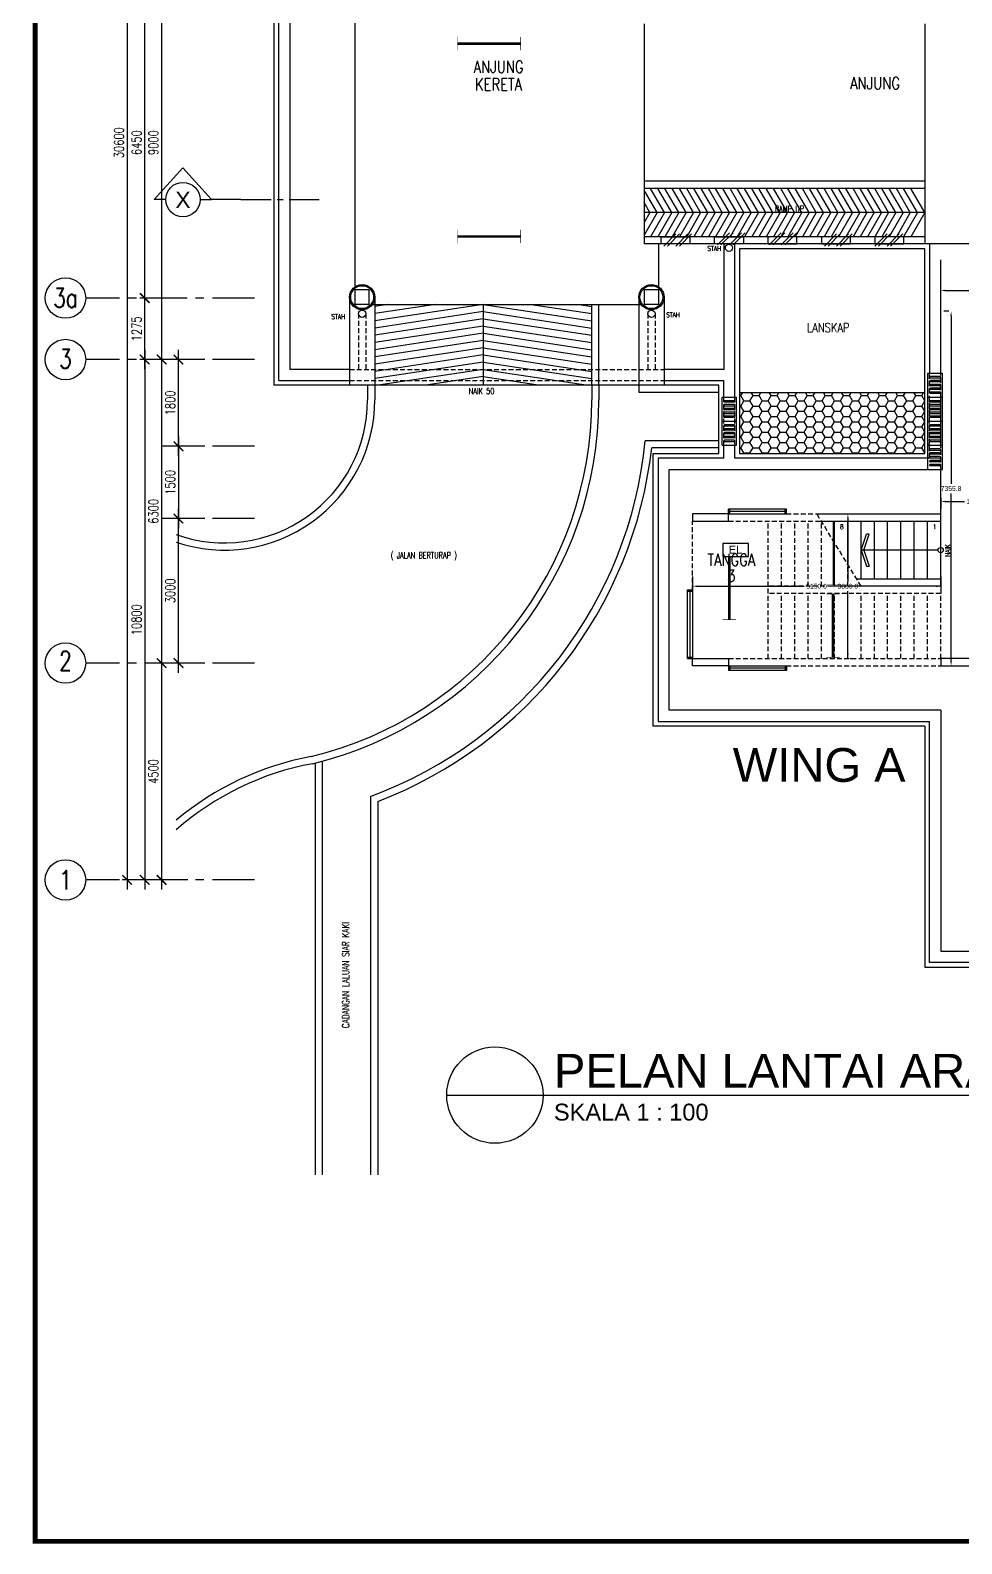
# Model space of a CAD drawing. Header units: inches. Extents: x -46 to 79554, y -41 to 101629.
# Drawn here: x -46 to 19275, y -41 to 31368 of the extents above; entities that cross this region are included whole.
import ezdxf
from ezdxf.enums import TextEntityAlignment as Align

# ---------------------------------------------------------------- set-up
doc = ezdxf.new("R2010")
doc.units = ezdxf.units.IN
doc.header["$MEASUREMENT"] = 0
for name, pattern in [('CENTER', [2, 1.25, -0.25, 0.25, -0.25]), ('DASHED2', [0.375, 0.25, -0.125]), ('HIDDEN', [0.375, 0.25, -0.125])]:
    doc.linetypes.add(name, pattern=pattern)
for name, color, linetype in [('A-BUBLE', 8, 'Continuous'), ('A-BUBLETEXT', 7, 'Continuous'), ('A-COLUMN', 3, 'Continuous'), ('A-DIM100', 4, 'Continuous'), ('A-DRAIN', 9, 'Continuous'), ('A-DROP', 8, 'Continuous'), ('A-FLR SYM', 13, 'Continuous'), ('A-HATCH', 8, 'Continuous'), ('A-HIDDEN', 8, 'HIDDEN'), ('A-JALAN', 11, 'Continuous'), ('A-LINE', 3, 'Continuous'), ('A-NOTE', 2, 'Continuous'), ('A-PARTITION', 4, 'Continuous'), ('A-PTILE', 8, 'Continuous'), ('A-ROOMSYM', 3, 'Continuous'), ('A-RWDP', 4, 'Continuous'), ('A-SCALE', 2, 'Continuous'), ('A-SECLINE', 3, 'CENTER'), ('A-STAIR', 2, 'Continuous'), ('A-STAIRH', 8, 'HIDDEN'), ('A-SUBTITLE', 2, 'Continuous'), ('A-SYM', 8, 'Continuous'), ('A-WALL', 1, 'Continuous'), ('A-WLH', 7, 'Continuous'), ('EL LIGHT', 6, 'Continuous'), ('Grid', 8, 'CENTER'), ('LAMP', 5, 'Continuous'), ('MEAS', 7, 'Continuous')]:
    doc.layers.add(name, color=color, linetype=linetype)
doc.styles.add('arial', font='arial.ttf')
doc.styles.add('ARIAL-DIM', font='arial.ttf', dxfattribs={"height": 700})
doc.styles.add('ARIAL-SPEC', font='arial.ttf', dxfattribs={"height": 200})
doc.styles.add('ARIAL-TAJUK1', font='arial.ttf', dxfattribs={"width": 0.75, "height": 150})
doc.styles.add('ROMANS', font='romans.shx', dxfattribs={"width": 0.75, "height": 200})
doc.styles.get("Standard").update_dxf_attribs({"font": 'arial.ttf'})
doc.styles.add('style1', font='romans.shx', dxfattribs={"height": 750})
doc.styles.add('STYLE2', font='romans.shx', dxfattribs={"width": 0.75, "height": 1000})
doc.dimstyles.new('DIM 100', dxfattribs={"dimtxt": 200, "dimasz": 200, "dimexe": 100, "dimexo": 70, "dimgap": 70, "dimtad": 1, "dimtoh": 1, "dimdec": 0, "dimzin": 0, "dimdsep": 46, "dimtxsty": 'ROMANS', "dimblk": 'ARCHTICK', "dimcen": 0.09, "dimdle": 200, "dimclrd": 4, "dimclre": 4, "dimclrt": 2, "dimadec": 0, "dimazin": 0, "dimtfac": 1, "dimtdec": 0, "dimtmove": 1, "dimatfit": 3, "dimfxl": 1, "dimtzin": 0, "dimarcsym": 0})
doc.dimstyles.get("Standard").update_dxf_attribs({"dimtxt": 100, "dimasz": 100, "dimexe": 150, "dimexo": 50, "dimgap": 50, "dimtad": 0, "dimtih": 1, "dimtoh": 1, "dimdec": 1, "dimzin": 0, "dimdsep": 46, "dimtxsty": 'Standard', "dimcen": 0.09, "dimadec": 0, "dimazin": 0, "dimtfac": 1, "dimtdec": 1, "dimtofl": 0, "dimtmove": 0, "dimatfit": 3, "dimfxl": 1, "dimtolj": 1, "dimtzin": 0, "dimarcsym": 0})

# ---------------------------------------------------------------- blocks, each defined once
blk = doc.blocks.new('_ArchTick')
at = {"color": 0, "linetype": 'ByBlock', "const_width": 0.15}
blk.add_lwpolyline([(-0.5, -0.5), (0.5, 0.5)], dxfattribs=at)
blk = doc.blocks.new('*D45')
at = {"layer": 'A-DIM100', "color": 4, "lineweight": -2, "transparency": 16777216}
for p, q in [((2678, 33735), (2678, 24335)), ((3224, 33535), (2578, 33535)), ((3224, 24535), (2578, 24535))]:
    blk.add_line(p, q, dxfattribs=at)
at = {"layer": 'DEFPOINTS', "color": 0, "transparency": 16777216}
for p in [(3294, 33535), (2678, 24535), (3294, 24535)]:
    blk.add_point(p, dxfattribs=at)
at = {"layer": 'A-DIM100', "color": 4, "lineweight": -2, "transparency": 16777216, "xscale": 200, "yscale": 200, "zscale": 200}
for p, rotation in [((2678, 33535), 90), ((2678, 24535), 270)]:
    blk.add_blockref('_ArchTick', p, dxfattribs=dict(at, rotation=rotation))
at = {"layer": 'A-DIM100', "color": 2, "transparency": 16777216, "insert": (2508, 29035), "char_height": 200, "attachment_point": 5, "rotation": 90, "style": 'ROMANS'}
blk.add_mtext('9000', dxfattribs=at)
blk = doc.blocks.new('*D46')
at = {"layer": 'A-DIM100', "color": 4, "lineweight": -2, "transparency": 16777216}
for p, q in [((3224, 24535), (2578, 24535)), ((2678, 24735), (2678, 18035)), ((3224, 18235), (2578, 18235))]:
    blk.add_line(p, q, dxfattribs=at)
at = {"layer": 'DEFPOINTS', "color": 0, "transparency": 16777216}
for p in [(3294, 24535), (2678, 18235), (3294, 18235)]:
    blk.add_point(p, dxfattribs=at)
at = {"layer": 'A-DIM100', "color": 4, "lineweight": -2, "transparency": 16777216, "xscale": 200, "yscale": 200, "zscale": 200}
for p, rotation in [((2678, 24535), 90), ((2678, 18235), 270)]:
    blk.add_blockref('_ArchTick', p, dxfattribs=dict(at, rotation=rotation))
at = {"layer": 'A-DIM100', "color": 2, "transparency": 16777216, "insert": (2508, 21385), "char_height": 200, "attachment_point": 5, "rotation": 90, "style": 'ROMANS'}
blk.add_mtext('6300', dxfattribs=at)
blk = doc.blocks.new('*D47')
at = {"layer": 'A-DIM100', "color": 4, "lineweight": -2, "transparency": 16777216}
for p, q in [((3224, 18235), (2578, 18235)), ((2678, 18435), (2678, 13535)), ((3224, 13735), (2578, 13735))]:
    blk.add_line(p, q, dxfattribs=at)
at = {"layer": 'DEFPOINTS', "color": 0, "transparency": 16777216}
for p in [(3294, 18235), (2678, 13735), (3294, 13735)]:
    blk.add_point(p, dxfattribs=at)
at = {"layer": 'A-DIM100', "color": 4, "lineweight": -2, "transparency": 16777216, "xscale": 200, "yscale": 200, "zscale": 200}
for p, rotation in [((2678, 18235), 90), ((2678, 13735), 270)]:
    blk.add_blockref('_ArchTick', p, dxfattribs=dict(at, rotation=rotation))
at = {"layer": 'A-DIM100', "color": 2, "transparency": 16777216, "insert": (2508, 15985), "char_height": 200, "attachment_point": 5, "rotation": 90, "style": 'ROMANS'}
blk.add_mtext('4500', dxfattribs=at)
blk = doc.blocks.new('*D85')
at = {"layer": 'A-DIM100', "color": 4, "lineweight": -2, "transparency": 16777216}
for p, q in [((2328, 25610), (2328, 32460)), ((2874, 32260), (2228, 32260)), ((2874, 25810), (2228, 25810))]:
    blk.add_line(p, q, dxfattribs=at)
at = {"layer": 'DEFPOINTS', "color": 0, "transparency": 16777216}
for p in [(2328, 32260), (2944, 32260), (2944, 25810)]:
    blk.add_point(p, dxfattribs=at)
at = {"layer": 'A-DIM100', "color": 4, "lineweight": -2, "transparency": 16777216, "xscale": 200, "yscale": 200, "zscale": 200}
for p, rotation in [((2328, 32260), 90), ((2328, 25810), 270)]:
    blk.add_blockref('_ArchTick', p, dxfattribs=dict(at, rotation=rotation))
at = {"layer": 'A-DIM100', "color": 2, "transparency": 16777216, "insert": (2158, 29035), "char_height": 200, "attachment_point": 5, "rotation": 90, "style": 'ROMANS'}
blk.add_mtext('6450', dxfattribs=at)
blk = doc.blocks.new('*D86')
at = {"layer": 'A-DIM100', "color": 4, "lineweight": -2, "transparency": 16777216}
for p, q in [((2874, 24535), (2228, 24535)), ((2328, 24735), (2328, 13535)), ((2874, 13735), (2228, 13735))]:
    blk.add_line(p, q, dxfattribs=at)
at = {"layer": 'DEFPOINTS', "color": 0, "transparency": 16777216}
for p in [(2944, 24535), (2328, 13735), (2944, 13735)]:
    blk.add_point(p, dxfattribs=at)
at = {"layer": 'A-DIM100', "color": 4, "lineweight": -2, "transparency": 16777216, "xscale": 200, "yscale": 200, "zscale": 200}
for p, rotation in [((2328, 24535), 90), ((2328, 13735), 270)]:
    blk.add_blockref('_ArchTick', p, dxfattribs=dict(at, rotation=rotation))
at = {"layer": 'A-DIM100', "color": 2, "transparency": 16777216, "insert": (2158, 19135), "char_height": 200, "attachment_point": 5, "rotation": 90, "style": 'ROMANS'}
blk.add_mtext('10800', dxfattribs=at)
blk = doc.blocks.new('*D87')
at = {"layer": 'A-DIM100', "color": 4, "lineweight": -2, "transparency": 16777216}
for p, q in [((2874, 25810), (2228, 25810)), ((2328, 24335), (2328, 26010)), ((2874, 24535), (2228, 24535))]:
    blk.add_line(p, q, dxfattribs=at)
at = {"layer": 'DEFPOINTS', "color": 0, "transparency": 16777216}
for p in [(2328, 25810), (2944, 25810), (2944, 24535)]:
    blk.add_point(p, dxfattribs=at)
at = {"layer": 'A-DIM100', "color": 4, "lineweight": -2, "transparency": 16777216, "xscale": 200, "yscale": 200, "zscale": 200}
for p, rotation in [((2328, 25810), 90), ((2328, 24535), 270)]:
    blk.add_blockref('_ArchTick', p, dxfattribs=dict(at, rotation=rotation))
at = {"layer": 'A-DIM100', "color": 2, "transparency": 16777216, "insert": (2158, 25172), "char_height": 200, "attachment_point": 5, "rotation": 90, "style": 'ROMANS'}
blk.add_mtext('1275', dxfattribs=at)
blk = doc.blocks.new('*D88')
at = {"layer": 'A-DIM100', "color": 4, "lineweight": -2, "transparency": 16777216}
for p, q in [((2508, 44335), (1862, 44335)), ((1962, 44535), (1962, 13535)), ((2508, 13735), (1862, 13735))]:
    blk.add_line(p, q, dxfattribs=at)
at = {"layer": 'DEFPOINTS', "color": 0, "transparency": 16777216}
for p in [(2578, 44335), (1962, 13735), (2578, 13735)]:
    blk.add_point(p, dxfattribs=at)
at = {"layer": 'A-DIM100', "color": 4, "lineweight": -2, "transparency": 16777216, "xscale": 200, "yscale": 200, "zscale": 200}
for p, rotation in [((1962, 44335), 90), ((1962, 13735), 270)]:
    blk.add_blockref('_ArchTick', p, dxfattribs=dict(at, rotation=rotation))
at = {"layer": 'A-DIM100', "color": 2, "transparency": 16777216, "insert": (1792, 29035), "char_height": 200, "attachment_point": 5, "rotation": 90, "style": 'ROMANS'}
blk.add_mtext('30600', dxfattribs=at)
blk = doc.blocks.new('*D74')
at = {"layer": 'A-DIM100', "color": 4, "lineweight": -2, "transparency": 16777216}
for p, q in [((3028, 18035), (3028, 21435)), ((3574, 21235), (2928, 21235)), ((3574, 18235), (2928, 18235))]:
    blk.add_line(p, q, dxfattribs=at)
at = {"layer": 'DEFPOINTS', "color": 0, "transparency": 16777216}
for p in [(3028, 21235), (3644, 21235), (3644, 18235)]:
    blk.add_point(p, dxfattribs=at)
at = {"layer": 'A-DIM100', "color": 4, "lineweight": -2, "transparency": 16777216, "xscale": 200, "yscale": 200, "zscale": 200}
for p, rotation in [((3028, 21235), 90), ((3028, 18235), 270)]:
    blk.add_blockref('_ArchTick', p, dxfattribs=dict(at, rotation=rotation))
at = {"layer": 'A-DIM100', "color": 2, "transparency": 16777216, "insert": (2858, 19735), "char_height": 200, "attachment_point": 5, "rotation": 90, "style": 'ROMANS'}
blk.add_mtext('3000', dxfattribs=at)
blk = doc.blocks.new('*D75')
at = {"layer": 'A-DIM100', "color": 4, "lineweight": -2, "transparency": 16777216}
for p, q in [((3028, 22935), (3028, 21035)), ((3574, 22735), (2928, 22735)), ((3574, 21235), (2928, 21235))]:
    blk.add_line(p, q, dxfattribs=at)
at = {"layer": 'DEFPOINTS', "color": 0, "transparency": 16777216}
for p in [(3644, 22735), (3028, 21235), (3644, 21235)]:
    blk.add_point(p, dxfattribs=at)
at = {"layer": 'A-DIM100', "color": 4, "lineweight": -2, "transparency": 16777216, "xscale": 200, "yscale": 200, "zscale": 200}
for p, rotation in [((3028, 22735), 90), ((3028, 21235), 270)]:
    blk.add_blockref('_ArchTick', p, dxfattribs=dict(at, rotation=rotation))
at = {"layer": 'A-DIM100', "color": 2, "transparency": 16777216, "insert": (2858, 21985), "char_height": 200, "attachment_point": 5, "rotation": 90, "style": 'ROMANS'}
blk.add_mtext('1500', dxfattribs=at)
blk = doc.blocks.new('*D76')
at = {"layer": 'A-DIM100', "color": 4, "lineweight": -2, "transparency": 16777216}
for p, q in [((3574, 24535), (2928, 24535)), ((3028, 22535), (3028, 24735)), ((3574, 22735), (2928, 22735))]:
    blk.add_line(p, q, dxfattribs=at)
at = {"layer": 'DEFPOINTS', "color": 0, "transparency": 16777216}
for p in [(3028, 24535), (3644, 24535), (3644, 22735)]:
    blk.add_point(p, dxfattribs=at)
at = {"layer": 'A-DIM100', "color": 4, "lineweight": -2, "transparency": 16777216, "xscale": 200, "yscale": 200, "zscale": 200}
for p, rotation in [((3028, 24535), 90), ((3028, 22735), 270)]:
    blk.add_blockref('_ArchTick', p, dxfattribs=dict(at, rotation=rotation))
at = {"layer": 'A-DIM100', "color": 2, "transparency": 16777216, "insert": (2858, 23635), "char_height": 200, "attachment_point": 5, "rotation": 90, "style": 'ROMANS'}
blk.add_mtext('1800', dxfattribs=at)
blk = doc.blocks.new('A$C52B244CD')
at = {"layer": 'A-WLH', "color": 8}
for p, q in [((0, 0), (250, 250)), ((75, 0), (325, 250)), ((250, 0), (500, 250)), ((325, 0), (575, 250))]:
    blk.add_line(p, q, dxfattribs=at)
blk = doc.blocks.new('*D116')
at = {"layer": 'DEFPOINTS', "color": 0, "transparency": 16777216}
for p in [(13689, 20084), (18839, 20084), (18839, 19829)]:
    blk.add_point(p, dxfattribs=at)
at = {"layer": 'MEAS', "color": 0, "lineweight": -2, "transparency": 16777216}
for p, q in [((13689, 20034), (13689, 19679)), ((13789, 19829), (16006, 19829)), ((18739, 19829), (16521, 19829)), ((18839, 20034), (18839, 19679))]:
    blk.add_line(p, q, dxfattribs=at)
at = {"layer": 'MEAS', "color": 0, "transparency": 16777216}
for points in [[(13789, 19846), (13789, 19813), (13689, 19829)], [(18739, 19846), (18739, 19813), (18839, 19829)]]:
    blk.add_solid(points, dxfattribs=at)
at = {"layer": 'MEAS', "color": 0, "transparency": 16777216, "insert": (16264, 19829), "char_height": 100, "attachment_point": 5}
blk.add_mtext('\\A1;5150.0', dxfattribs=at)
blk = doc.blocks.new('*D117')
at = {"layer": 'DEFPOINTS', "color": 0, "transparency": 16777216}
for p in [(16914, 21329), (16914, 18329), (16914, 18329)]:
    blk.add_point(p, dxfattribs=at)
at = {"layer": 'MEAS', "color": 0, "lineweight": -2, "transparency": 16777216}
for p, q in [((16914, 21229), (16914, 19931)), ((16964, 21329), (17064, 21329)), ((16914, 18429), (16914, 19728)), ((16964, 18329), (17064, 18329))]:
    blk.add_line(p, q, dxfattribs=at)
at = {"layer": 'MEAS', "color": 0, "transparency": 16777216}
for points in [[(16897, 21229), (16930, 21229), (16914, 21329)], [(16897, 18429), (16930, 18429), (16914, 18329)]]:
    blk.add_solid(points, dxfattribs=at)
at = {"layer": 'MEAS', "color": 0, "transparency": 16777216, "insert": (16914, 19829), "char_height": 100, "attachment_point": 5}
blk.add_mtext('\\A1;3000.0', dxfattribs=at)
blk = doc.blocks.new('*D166')
at = {"layer": 'DEFPOINTS', "color": 0, "transparency": 16777216}
for p in [(18839, 21717), (20337, 21717), (20337, 21588)]:
    blk.add_point(p, dxfattribs=at)
at = {"layer": 'MEAS', "color": 0, "lineweight": -2, "transparency": 16777216}
for p, q in [((18839, 21667), (18839, 21438)), ((18939, 21588), (19335, 21588)), ((20237, 21588), (19841, 21588)), ((20337, 21667), (20337, 21438))]:
    blk.add_line(p, q, dxfattribs=at)
at = {"layer": 'MEAS', "color": 0, "transparency": 16777216}
for points in [[(18939, 21604), (18939, 21571), (18839, 21588)], [(20237, 21604), (20237, 21571), (20337, 21588)]]:
    blk.add_solid(points, dxfattribs=at)
at = {"layer": 'MEAS', "color": 0, "transparency": 16777216, "insert": (19588, 21588), "char_height": 100, "attachment_point": 5}
blk.add_mtext('\\A1;1497.9', dxfattribs=at)
blk = doc.blocks.new('*D167')
at = {"layer": 'DEFPOINTS', "color": 0, "transparency": 16777216}
for p in [(19055, 25535), (19055, 18179), (19055, 18179)]:
    blk.add_point(p, dxfattribs=at)
at = {"layer": 'MEAS', "color": 0, "lineweight": -2, "transparency": 16777216}
for p, q in [((19005, 25535), (18905, 25535)), ((19055, 25435), (19055, 21958)), ((19055, 18279), (19055, 21756)), ((19105, 18179), (19205, 18179))]:
    blk.add_line(p, q, dxfattribs=at)
at = {"layer": 'MEAS', "color": 0, "transparency": 16777216}
for points in [[(19038, 25435), (19071, 25435), (19055, 25535)], [(19038, 18279), (19071, 18279), (19055, 18179)]]:
    blk.add_solid(points, dxfattribs=at)
at = {"layer": 'MEAS', "color": 0, "transparency": 16777216, "insert": (19055, 21857), "char_height": 100, "attachment_point": 5}
blk.add_mtext('\\A1;7355.8', dxfattribs=at)
blk = doc.blocks.new('*D168')
at = {"layer": 'DEFPOINTS', "color": 0, "transparency": 16777216}
for p in [(18839, 25967), (18839, 25823), (50114, 25823)]:
    blk.add_point(p, dxfattribs=at)
at = {"layer": 'MEAS', "color": 0, "lineweight": -2, "transparency": 16777216}
for p, q in [((18839, 25873), (18839, 26117)), ((50114, 25873), (50114, 26117)), ((18939, 25967), (34180, 25967)), ((50014, 25967), (34772, 25967))]:
    blk.add_line(p, q, dxfattribs=at)
at = {"layer": 'MEAS', "color": 0, "transparency": 16777216}
for points in [[(18939, 25984), (18939, 25950), (18839, 25967)], [(50014, 25984), (50014, 25950), (50114, 25967)]]:
    blk.add_solid(points, dxfattribs=at)
at = {"layer": 'MEAS', "color": 0, "transparency": 16777216, "insert": (34476, 25967), "char_height": 100, "attachment_point": 5}
blk.add_mtext('\\A1;31275.0', dxfattribs=at)
blk = doc.blocks.new('YBC136')
at = {"layer": 'LAMP'}
for points, const_width in [([(-135001, 195388), (-133690, 195388)], 54.6), ([(-135001, 195526), (-135001, 195250)], 10.9), ([(-133690, 195526), (-133690, 195250)], 10.9)]:
    blk.add_lwpolyline(points, dxfattribs=dict(at, const_width=const_width))
blk = doc.blocks.new('*U263')
at = {"layer": 'LAMP', "rotation": 180}
blk.add_blockref('YBC136', (-134346, 195388, -5), dxfattribs=at)
blk = doc.blocks.new('*U264')
at = {"layer": 'LAMP', "color": 0, "linetype": 'ByBlock', "lineweight": -2, "transparency": 16777216}
for p in [(0, 4000), (0, 0)]:
    blk.add_blockref('*U263', p, dxfattribs=at)
blk = doc.blocks.new('EMERGENCY LIGHT')
at = {"layer": 'EL LIGHT', "color": 6}
blk.add_lwpolyline([(49518, 4900), (48981, 4900), (48981, 4630), (49518, 4630)], close=True, dxfattribs=at)
at = {"layer": 'EL LIGHT', "color": 6, "style": 'arial'}
blk.add_text('EL', height=164.8, dxfattribs=at).set_placement((49105, 4690))

msp = doc.modelspace()

# ---------------------------------------------------------------- hatches: boundary and pattern name
at = {"layer": 'A-HATCH'}
h = msp.add_hatch(dxfattribs=at)
h.set_pattern_fill('HONEY', color=8, scale=1000)
h.set_pattern_definition([(0, (2570.67, -198349.36), (187.5, 108.253175), [125, -250]), (120, (2570.67, -198349.36), (-187.5, 108.253176), [125, -250]), (60, (2570.67, -198349.36), (4e-07, 216.50635), [-250, 125])])
h.paths.add_polyline_path([(18508.78, 22584.44), (14668.78, 22584.44), (14668.78, 22754.44), (18508.78, 22754.44)])
h.paths.add_polyline_path([(18508.78, 22754.44), (14668.78, 22754.44), (14668.78, 23849.44), (18508.78, 23849.44)])

# ---------------------------------------------------------------- linework, layer by layer
at = {"color": 8}
for p, q in [((18508.78, 31504.44), (18508.78, 26934.44)), ((6576.65, 25829.44), (6576.65, 23999.44)), ((7100.91, 25829.44), (7100.91, 23999.44)), ((12576.65, 25829.44), (12576.65, 23999.44)), ((13100.91, 25829.44), (13100.91, 23999.44)), ((11600.91, 23999.44), (11600.91, 25679.44)), ((11750.91, 23999.44), (11750.91, 25679.44)), ((18573.78, 24254.44), (18873.78, 24254.44)), ((14303.78, 23754.44), (14603.78, 23754.44)), ((18573.78, 23754.44), (18873.78, 23754.44)), ((14303.78, 23254.44), (14603.78, 23254.44)), ((18573.78, 23254.44), (18873.78, 23254.44)), ((14303.78, 22754.44), (14603.78, 22754.44)), ((18573.78, 22754.44), (18873.78, 22754.44)), ((18573.78, 22254.44), (18873.78, 22254.44)), ((15638.78, 21429.44), (14438.78, 21429.44)), ((14438.78, 21329.44), (14438.78, 21429.44)), ((14463.78, 21329.44), (14463.78, 21429.44)), ((15613.78, 21379.44), (14463.78, 21379.44)), ((15613.78, 21329.44), (15613.78, 21429.44)), ((15638.78, 21379.44), (15638.78, 21429.44)), ((15638.78, 21329.44), (15638.78, 21379.44)), ((14438.78, 21329.44), (15638.78, 21329.44)), ((13588.78, 18329.44), (13588.78, 19754.44)), ((13588.78, 19754.44), (13638.78, 19754.44)), ((13588.78, 19729.44), (13688.78, 19729.44)), ((13638.78, 19754.44), (13688.78, 19754.44)), ((13638.78, 19729.44), (13638.78, 18354.44)), ((13688.78, 19754.44), (13688.78, 18329.44)), ((13588.78, 18354.44), (13688.78, 18354.44)), ((13588.78, 18329.44), (13688.78, 18329.44)), ((14438.78, 18179.44), (15638.78, 18179.44)), ((14438.78, 18179.44), (14438.78, 18079.44)), ((15638.78, 18079.44), (14438.78, 18079.44)), ((14463.78, 18179.44), (14463.78, 18079.44)), ((15613.78, 18129.44), (14463.78, 18129.44)), ((15613.78, 18179.44), (15613.78, 18079.44)), ((15638.78, 18179.44), (15638.78, 18129.44)), ((15638.78, 18129.44), (15638.78, 18079.44))]:
    msp.add_line(p, q, dxfattribs=at)
at = {"color": 7}
msp.add_lwpolyline([(54.74, 56008.6, 100, 100, 0), (54.74, 8.6, 100, 100, 0)], format="xyseb", dxfattribs=at)
at = {"color": 7, "const_width": 100}
msp.add_lwpolyline([(4.09, 8.6), (79504.09, 8.6)], dxfattribs=at)
at = {"layer": 'A-BUBLE'}
for centre in [(684.1, 25809.73), (684.1, 24534.73), (684.1, 18234.73), (684.1, 13734.73)]:
    msp.add_circle(centre, 420.02, dxfattribs=at)
at = {"layer": 'A-COLUMN', "color": 8}
for points in [[(6685.94, 25680.63), (6985.94, 25680.63), (6985.94, 25980.63), (6685.94, 25980.63)], [(12689.52, 25682.8), (12989.52, 25682.8), (12989.52, 25982.8), (12689.52, 25982.8)], [(14438.78, 21329.44), (13688.78, 21329.44), (13688.78, 21179.44), (14438.78, 21179.44)], [(14438.78, 18179.44), (13688.78, 18179.44), (13688.78, 18329.44), (14438.78, 18329.44)]]:
    msp.add_lwpolyline(points, close=True, dxfattribs=at)
at = {"layer": 'A-DRAIN', "color": 8, "linetype": 'Continuous', "ltscale": 1000}
for p, q in [((5008.78, 34109.44), (5008.78, 23999.44)), ((5108.78, 24099.44), (5108.78, 34009.44)), ((5338.78, 33779.44), (5338.78, 24329.44)), ((18508.78, 28234.44), (12688.78, 28234.44)), ((18508.78, 28084.44), (12688.78, 28084.44)), ((18508.78, 27084.44), (12688.78, 27084.44)), ((18508.78, 26934.44), (12688.78, 26934.44)), ((14338.78, 26934.44), (14338.78, 24329.44)), ((14568.78, 23754.44), (14568.78, 26934.44)), ((14668.78, 26834.44), (14668.78, 22584.44)), ((18508.78, 26834.44), (14668.78, 26834.44)), ((42738.78, 26934.44), (18508.78, 26934.44)), ((18508.78, 22584.44), (18508.78, 26834.44)), ((18608.78, 26934.44), (18608.78, 24254.44)), ((18838.78, 24254.44), (18838.78, 26604.44)), ((6576.65, 24329.44), (5338.78, 24329.44)), ((14338.78, 24329.44), (13100.91, 24329.44)), ((18573.78, 22254.44), (18573.78, 24254.44)), ((18873.78, 22254.44), (18873.78, 24254.44)), ((14238.78, 23999.44), (5008.78, 23999.44)), ((5108.78, 24099.44), (6576.65, 24099.44)), ((13100.91, 24099.44), (14338.78, 24099.44)), ((14238.78, 22584.44), (14238.78, 23999.44)), ((14338.78, 23754.44), (14338.78, 24099.44)), ((14303.78, 22754.44), (14303.78, 23754.44)), ((14603.78, 22754.44), (14603.78, 23754.44)), ((14668.78, 23849.44), (18508.78, 23849.44)), ((14338.78, 22484.44), (14338.78, 22754.44)), ((14568.78, 22484.44), (14568.78, 22754.44)), ((12876.65, 16924.44), (12876.65, 22584.44)), ((12876.65, 22584.44), (14238.78, 22584.44)), ((14338.78, 22484.44), (12976.65, 22484.44)), ((12976.65, 22484.44), (12976.65, 17024.44)), ((18608.78, 22484.44), (14568.78, 22484.44)), ((14668.78, 22584.44), (18508.78, 22584.44)), ((13206.65, 17254.44), (13206.65, 22254.44)), ((13206.65, 22254.44), (18838.78, 22254.44)), ((12976.65, 17024.44), (18608.78, 17024.44)), ((18838.78, 17254.44), (13206.65, 17254.44)), ((18608.78, 12024.44), (18608.78, 17024.44)), ((18838.78, 17254.44), (18838.78, 12254.44)), ((18508.78, 16924.44), (12876.65, 16924.44)), ((18508.78, 16924.44), (18508.78, 11924.44)), ((18838.78, 12254.44), (44338.78, 12254.44)), ((44568.78, 12024.44), (18608.78, 12024.44)), ((18508.78, 11924.44), (44668.78, 11924.44))]:
    msp.add_line(p, q, dxfattribs=at)
at = {"layer": 'A-DROP', "color": 8}
for p, q in [((6688.78, 32064.46), (6688.78, 26044.41)), ((12688.78, 31504.44), (12688.78, 26934.44)), ((12988.78, 26934.44), (12988.78, 26044.41)), ((7053.75, 25679.44), (12623.81, 25679.44)), ((18838.78, 21179.44), (18838.78, 22254.44))]:
    msp.add_line(p, q, dxfattribs=at)
at = {"layer": 'A-HIDDEN', "color": 8, "linetype": 'HIDDEN', "ltscale": 1000}
msp.add_lwpolyline([(14438.78, 18179.44), (15263.78, 18179.44)], dxfattribs=at)
at = {"layer": 'A-JALAN', "color": 8}
for p, q in [((6950.91, 23999.44), (6950.91, 23699.44)), ((7100.91, 23999.44), (7100.91, 23699.44)), ((11600.91, 23999.44), (11600.91, 23699.44)), ((11750.91, 23999.44), (11750.91, 23699.44)), ((12576.65, 23999.44), (12576.65, 23849.44)), ((14238.78, 23849.44), (12576.65, 23849.44)), ((14238.78, 22849.44), (12709.62, 22849.44)), ((14238.78, 22699.44), (12844.68, 22699.44)), ((5860.92, 16160.31), (5860.92, 7613.69)), ((6010.92, 16199.3), (6010.92, 7613.69)), ((7010.92, 15469.49), (7010.92, 7613.69)), ((7160.92, 15365.53), (7160.92, 7613.69))]:
    msp.add_line(p, q, dxfattribs=at)
for centre, radius, start, end in [((3980.92, 23699.44), 3120, 251.357637, 0), ((3980.92, 23699.44), 2970, 250.378538, 0), ((3980.92, 23699.44), 7620, 283.635287, 0), ((3980.92, 23699.44), 7770, 283.603752, 0), ((3980.92, 23699.44), 8770, 290.212092, 354.438085), ((3980.92, 23699.44), 8920, 290.885557, 353.563174), ((6860.92, 10392.87), 6000, 100.405274, 130.257461), ((6860.92, 10392.87), 5850, 100.364316, 131.513247)]:
    msp.add_arc(centre, radius, start, end, dxfattribs=at)
at = {"layer": 'A-LINE'}
msp.add_line((8592.03, 9269.17), (23495.61, 9269.17), dxfattribs=at)
msp.add_circle((9592.03, 9269.17), 1000, dxfattribs=at)
at = {"layer": 'A-NOTE', "color": 8, "linetype": 'Continuous', "ltscale": 500}
for p, q in [((18508.78, 27584.44), (12688.78, 27584.44)), ((17187.45, 20579.44), (17300.21, 20910.41)), ((17245.1, 20579.44), (17357.86, 20910.41)), ((17357.86, 20910.41), (17300.21, 20910.41)), ((17187.45, 20579.44), (17300.21, 20248.47)), ((18783.78, 20579.44), (17187.45, 20579.44)), ((17245.1, 20579.44), (17357.86, 20248.47)), ((17300.21, 20248.47), (17357.86, 20248.47))]:
    msp.add_line(p, q, dxfattribs=at)
msp.add_circle((18838.78, 20579.44), 55, dxfattribs=at)
at = {"layer": 'A-PARTITION', "color": 8}
for centre, radius in [((6838.78, 25829.44), 262.13), ((12838.78, 25829.44), 262.13), ((6838.78, 25829.44), 237.13), ((12838.78, 25829.44), 237.13)]:
    msp.add_circle(centre, radius, dxfattribs=at)
at = {"layer": 'A-PTILE', "color": 8}
for p, q in [((12958.78, 27584.44), (12688.78, 28052.09)), ((13108.78, 27584.44), (12820.11, 28084.44)), ((13258.78, 27584.44), (12970.11, 28084.44)), ((13408.78, 27584.44), (13120.11, 28084.44)), ((13558.78, 27584.44), (13270.11, 28084.44)), ((13708.78, 27584.44), (13420.11, 28084.44)), ((13858.78, 27584.44), (13570.11, 28084.44)), ((14008.78, 27584.44), (13720.11, 28084.44)), ((14158.78, 27584.44), (13870.11, 28084.44)), ((14308.78, 27584.44), (14020.11, 28084.44)), ((14458.78, 27584.44), (14170.11, 28084.44)), ((14608.78, 27584.44), (14320.11, 28084.44)), ((14758.78, 27584.44), (14470.11, 28084.44)), ((14908.78, 27584.44), (14620.11, 28084.44)), ((15058.78, 27584.44), (14770.11, 28084.44)), ((15208.78, 27584.44), (14920.11, 28084.44)), ((15358.78, 27584.44), (15070.11, 28084.44)), ((15508.78, 27584.44), (15220.11, 28084.44)), ((15658.78, 27584.44), (15370.11, 28084.44)), ((15808.78, 27584.44), (15520.11, 28084.44)), ((15958.78, 27584.44), (15670.11, 28084.44)), ((16108.78, 27584.44), (15820.11, 28084.44)), ((16258.78, 27584.44), (15970.11, 28084.44)), ((16408.78, 27584.44), (16120.11, 28084.44)), ((16558.78, 27584.44), (16270.11, 28084.44)), ((16708.78, 27584.44), (16420.11, 28084.44)), ((16858.78, 27584.44), (16570.11, 28084.44)), ((17008.78, 27584.44), (16720.11, 28084.44)), ((17158.78, 27584.44), (16870.11, 28084.44)), ((17308.78, 27584.44), (17020.11, 28084.44)), ((17458.78, 27584.44), (17170.11, 28084.44)), ((17608.78, 27584.44), (17320.11, 28084.44)), ((17758.78, 27584.44), (17470.11, 28084.44)), ((17908.78, 27584.44), (17620.11, 28084.44)), ((18058.78, 27584.44), (17770.11, 28084.44)), ((18208.78, 27584.44), (17920.11, 28084.44)), ((18358.78, 27584.44), (18070.11, 28084.44)), ((18508.78, 27584.44), (18220.11, 28084.44)), ((12808.78, 27584.44), (12688.78, 27792.28)), ((12958.78, 27584.44), (12688.78, 27116.78)), ((12808.78, 27584.44), (12688.78, 27376.59)), ((13108.78, 27584.44), (12820.11, 27084.44)), ((13258.78, 27584.44), (12970.11, 27084.44)), ((13408.78, 27584.44), (13120.11, 27084.44)), ((13558.78, 27584.44), (13270.11, 27084.44)), ((13708.78, 27584.44), (13420.11, 27084.44)), ((13858.78, 27584.44), (13570.11, 27084.44)), ((14008.78, 27584.44), (13720.11, 27084.44)), ((14158.78, 27584.44), (13870.11, 27084.44)), ((14308.78, 27584.44), (14020.11, 27084.44)), ((14458.78, 27584.44), (14170.11, 27084.44)), ((14608.78, 27584.44), (14320.11, 27084.44)), ((14758.78, 27584.44), (14470.11, 27084.44)), ((14908.78, 27584.44), (14620.11, 27084.44)), ((15058.78, 27584.44), (14770.11, 27084.44)), ((15208.78, 27584.44), (14920.11, 27084.44)), ((15358.78, 27584.44), (15070.11, 27084.44)), ((15508.78, 27584.44), (15220.11, 27084.44)), ((15658.78, 27584.44), (15370.11, 27084.44)), ((15808.78, 27584.44), (15520.11, 27084.44)), ((15958.78, 27584.44), (15670.11, 27084.44)), ((16108.78, 27584.44), (15820.11, 27084.44)), ((16258.78, 27584.44), (15970.11, 27084.44)), ((16408.78, 27584.44), (16120.11, 27084.44)), ((16558.78, 27584.44), (16270.11, 27084.44)), ((16708.78, 27584.44), (16420.11, 27084.44)), ((16858.78, 27584.44), (16570.11, 27084.44)), ((17008.78, 27584.44), (16720.11, 27084.44)), ((17158.78, 27584.44), (16870.11, 27084.44)), ((17308.78, 27584.44), (17020.11, 27084.44)), ((17458.78, 27584.44), (17170.11, 27084.44)), ((17608.78, 27584.44), (17320.11, 27084.44)), ((17758.78, 27584.44), (17470.11, 27084.44)), ((17908.78, 27584.44), (17620.11, 27084.44)), ((18058.78, 27584.44), (17770.11, 27084.44)), ((18208.78, 27584.44), (17920.11, 27084.44)), ((18358.78, 27584.44), (18070.11, 27084.44)), ((18508.78, 27584.44), (18220.11, 27084.44)), ((9350.91, 25679.44), (7100.91, 25338.64)), ((8360.59, 25679.44), (7100.91, 25488.64)), ((7370.26, 25679.44), (7100.91, 25638.64)), ((9350.91, 25529.44), (7100.91, 25188.64)), ((9350.91, 25679.44), (9350.91, 23999.44)), ((9350.91, 25679.44), (11600.91, 25338.64)), ((9350.91, 25529.44), (11600.91, 25188.64)), ((10341.24, 25679.44), (11600.91, 25488.64)), ((11331.56, 25679.44), (11600.91, 25638.64)), ((9350.91, 25379.44), (7100.91, 25038.64)), ((9350.91, 25229.44), (7100.91, 24888.64)), ((9350.91, 25379.44), (11600.91, 25038.64)), ((9350.91, 25229.44), (11600.91, 24888.64)), ((9350.91, 25079.44), (7100.91, 24738.64)), ((9350.91, 24929.44), (7100.91, 24588.64)), ((9350.91, 25079.44), (11600.91, 24738.64)), ((9350.91, 24929.44), (11600.91, 24588.64)), ((9350.91, 24779.44), (7100.91, 24438.64)), ((9350.91, 24629.44), (7100.91, 24288.64)), ((9350.91, 24779.44), (11600.91, 24438.64)), ((9350.91, 24629.44), (11600.91, 24288.64)), ((9350.91, 24479.44), (7100.91, 24138.64)), ((9350.91, 24329.44), (7172.2, 23999.44)), ((9350.91, 24479.44), (11600.91, 24138.64)), ((9350.91, 24329.44), (11529.63, 23999.44)), ((9350.91, 24179.44), (8162.52, 23999.44)), ((9350.91, 24179.44), (10539.3, 23999.44)), ((18823.78, 24179.44), (18623.78, 24179.44)), ((18823.78, 24149.44), (18623.78, 24149.44)), ((18823.78, 24099.44), (18623.78, 24099.44)), ((18823.78, 24069.44), (18623.78, 24069.44)), ((18823.78, 24019.44), (18623.78, 24019.44)), ((18823.78, 23989.44), (18623.78, 23989.44)), ((18823.78, 23939.44), (18623.78, 23939.44)), ((18823.78, 23909.44), (18623.78, 23909.44)), ((14553.78, 23679.44), (14353.78, 23679.44)), ((14553.78, 23649.44), (14353.78, 23649.44)), ((14553.78, 23599.44), (14353.78, 23599.44)), ((14553.78, 23569.44), (14353.78, 23569.44)), ((18823.78, 23859.44), (18623.78, 23859.44)), ((18823.78, 23829.44), (18623.78, 23829.44)), ((18823.78, 23679.44), (18623.78, 23679.44)), ((18823.78, 23649.44), (18623.78, 23649.44)), ((18823.78, 23599.44), (18623.78, 23599.44)), ((18823.78, 23569.44), (18623.78, 23569.44)), ((14553.78, 23519.44), (14353.78, 23519.44)), ((14553.78, 23489.44), (14353.78, 23489.44)), ((14553.78, 23439.44), (14353.78, 23439.44)), ((14553.78, 23409.44), (14353.78, 23409.44)), ((14553.78, 23359.44), (14353.78, 23359.44)), ((14553.78, 23329.44), (14353.78, 23329.44)), ((18823.78, 23519.44), (18623.78, 23519.44)), ((18823.78, 23489.44), (18623.78, 23489.44)), ((18823.78, 23439.44), (18623.78, 23439.44)), ((18823.78, 23409.44), (18623.78, 23409.44)), ((18823.78, 23359.44), (18623.78, 23359.44)), ((18823.78, 23329.44), (18623.78, 23329.44)), ((14553.78, 23179.44), (14353.78, 23179.44)), ((14553.78, 23149.44), (14353.78, 23149.44)), ((14553.78, 23099.44), (14353.78, 23099.44)), ((14553.78, 23069.44), (14353.78, 23069.44)), ((14553.78, 23019.44), (14353.78, 23019.44)), ((14553.78, 22989.44), (14353.78, 22989.44)), ((14553.78, 22939.44), (14353.78, 22939.44)), ((18823.78, 23179.44), (18623.78, 23179.44)), ((18823.78, 23149.44), (18623.78, 23149.44)), ((18823.78, 23099.44), (18623.78, 23099.44)), ((18823.78, 23069.44), (18623.78, 23069.44)), ((18823.78, 23019.44), (18623.78, 23019.44)), ((18823.78, 22989.44), (18623.78, 22989.44)), ((18823.78, 22939.44), (18623.78, 22939.44)), ((14553.78, 22909.44), (14353.78, 22909.44)), ((14553.78, 22859.44), (14353.78, 22859.44)), ((14553.78, 22829.44), (14353.78, 22829.44)), ((18823.78, 22909.44), (18623.78, 22909.44)), ((18823.78, 22859.44), (18623.78, 22859.44)), ((18823.78, 22829.44), (18623.78, 22829.44)), ((18823.78, 22679.44), (18623.78, 22679.44)), ((18823.78, 22649.44), (18623.78, 22649.44)), ((18823.78, 22599.44), (18623.78, 22599.44)), ((18823.78, 22569.44), (18623.78, 22569.44)), ((18823.78, 22519.44), (18623.78, 22519.44)), ((18823.78, 22489.44), (18623.78, 22489.44)), ((18823.78, 22439.44), (18623.78, 22439.44)), ((18823.78, 22409.44), (18623.78, 22409.44)), ((18823.78, 22359.44), (18623.78, 22359.44)), ((18823.78, 22329.44), (18623.78, 22329.44))]:
    msp.add_line(p, q, dxfattribs=at)
for centre, start, end in [((18623.78, 24164.44), 90, 270), ((18623.78, 24084.44), 90, 270), ((18623.78, 24004.44), 90, 270), ((18623.78, 23924.44), 90, 270), ((18823.78, 24164.44), 270, 90), ((18823.78, 24084.44), 270, 90), ((18823.78, 24004.44), 270, 90), ((18823.78, 23924.44), 270, 90), ((14353.78, 23664.44), 90, 270), ((14353.78, 23584.44), 90, 270), ((14553.78, 23664.44), 270, 90), ((14553.78, 23584.44), 270, 90), ((18623.78, 23844.44), 90, 270), ((18623.78, 23664.44), 90, 270), ((18623.78, 23584.44), 90, 270), ((18823.78, 23844.44), 270, 90), ((18823.78, 23664.44), 270, 90), ((18823.78, 23584.44), 270, 90), ((14353.78, 23504.44), 90, 270), ((14353.78, 23424.44), 90, 270), ((14353.78, 23344.44), 90, 270), ((14553.78, 23504.44), 270, 90), ((14553.78, 23424.44), 270, 90), ((14553.78, 23344.44), 270, 90), ((18623.78, 23504.44), 90, 270), ((18623.78, 23424.44), 90, 270), ((18623.78, 23344.44), 90, 270), ((18823.78, 23504.44), 270, 90), ((18823.78, 23424.44), 270, 90), ((18823.78, 23344.44), 270, 90), ((14353.78, 23164.44), 90, 270), ((14353.78, 23084.44), 90, 270), ((14353.78, 23004.44), 90, 270), ((14353.78, 22924.44), 90, 270), ((14553.78, 23164.44), 270, 90), ((14553.78, 23084.44), 270, 90), ((14553.78, 23004.44), 270, 90), ((14553.78, 22924.44), 270, 90), ((18623.78, 23164.44), 90, 270), ((18623.78, 23084.44), 90, 270), ((18623.78, 23004.44), 90, 270), ((18623.78, 22924.44), 90, 270), ((18823.78, 23164.44), 270, 90), ((18823.78, 23084.44), 270, 90), ((18823.78, 23004.44), 270, 90), ((18823.78, 22924.44), 270, 90), ((14353.78, 22844.44), 90, 270), ((14553.78, 22844.44), 270, 90), ((18623.78, 22844.44), 90, 270), ((18623.78, 22664.44), 90, 270), ((18823.78, 22844.44), 270, 90), ((18823.78, 22664.44), 270, 90), ((18623.78, 22584.44), 90, 270), ((18623.78, 22504.44), 90, 270), ((18623.78, 22424.44), 90, 270), ((18623.78, 22344.44), 90, 270), ((18823.78, 22584.44), 270, 90), ((18823.78, 22504.44), 270, 90), ((18823.78, 22424.44), 270, 90), ((18823.78, 22344.44), 270, 90)]:
    msp.add_arc(centre, 15, start, end, dxfattribs=at)
at = {"layer": 'A-RWDP', "color": 8, "linetype": 'HIDDEN', "ltscale": 400}
for p, q in [((6763.78, 25485.09), (6763.78, 24329.44)), ((6913.78, 25485.09), (6913.78, 24329.44)), ((12763.78, 25485.09), (12763.78, 24329.44)), ((12913.78, 25485.09), (12913.78, 24329.44))]:
    msp.add_line(p, q, dxfattribs=at)
at = {"layer": 'A-RWDP', "color": 8}
for centre in [(14447.45, 26854.15), (6838.78, 25485.09), (12838.78, 25485.09)]:
    msp.add_circle(centre, 75, dxfattribs=at)
at = {"layer": 'A-SECLINE', "color": 8, "linetype": 'Continuous', "ltscale": 500}
for p, q in [((3121.14, 28511.3), (2527.09, 27854.19)), ((3121.14, 28511.3), (3715.2, 27854.19)), ((2763.86, 27854.19), (2527.09, 27854.19))]:
    msp.add_line(p, q, dxfattribs=at)
at = {"layer": 'A-SECLINE', "color": 8, "linetype": 'CENTER', "ltscale": 500}
for p, q in [((3478.43, 27854.19), (3715.2, 27854.19)), ((4322.58, 27854.19), (3715.2, 27854.19)), ((4322.58, 27854.19), (6010.67, 27854.19))]:
    msp.add_line(p, q, dxfattribs=at)
at = {"layer": 'A-SECLINE', "color": 8, "linetype": 'Continuous', "ltscale": 500}
msp.add_circle((3121.14, 27854.19), 357.28, dxfattribs=at)
at = {"layer": 'A-STAIR', "color": 8}
for p, q in [((16272.11, 21329.44), (18838.78, 21329.44)), ((16363.78, 21179.44), (18838.78, 21179.44)), ((16638.78, 20729.44), (16638.78, 21179.44)), ((16913.78, 20279.44), (16913.78, 21179.44)), ((17188.78, 19979.44), (17188.78, 21179.44)), ((17463.78, 19979.44), (17463.78, 21179.44)), ((17738.78, 19979.44), (17738.78, 21179.44)), ((18013.78, 19979.44), (18013.78, 21179.44)), ((18288.78, 19979.44), (18288.78, 21179.44)), ((18563.78, 19979.44), (18563.78, 21179.44)), ((18838.78, 19829.44), (18838.78, 21179.44)), ((18838.78, 19979.44), (17097.11, 19979.44)), ((18838.78, 19829.44), (17188.78, 19829.44))]:
    msp.add_line(p, q, dxfattribs=at)
at = {"layer": 'A-STAIRH', "color": 8, "linetype": 'DASHED2', "ltscale": 400}
for p, q in [((6576.65, 24329.44), (13100.91, 24329.44)), ((18608.78, 22484.44), (18608.78, 24254.44)), ((18838.78, 22254.44), (18838.78, 24254.44)), ((6576.65, 24099.44), (13100.91, 24099.44)), ((14338.78, 22754.44), (14338.78, 23754.44)), ((14568.78, 22754.44), (14568.78, 23754.44)), ((18608.78, 22754.44), (18608.78, 23754.44)), ((18838.78, 22754.44), (18838.78, 23754.44)), ((13688.78, 19754.44), (13688.78, 21179.44)), ((14438.78, 21329.44), (16272.11, 21329.44)), ((14438.78, 21179.44), (16363.78, 21179.44)), ((15263.78, 18329.44), (15263.78, 21179.44)), ((15538.78, 19829.44), (15538.78, 21179.44)), ((15813.78, 19829.44), (15813.78, 21179.44)), ((16088.78, 19829.44), (16088.78, 21179.44)), ((17188.78, 19829.44), (16272.11, 21329.44)), ((16363.78, 19829.44), (16363.78, 21179.44)), ((16638.78, 19829.44), (16638.78, 20729.44)), ((16913.78, 19829.44), (16913.78, 20279.44)), ((17188.78, 19829.44), (15263.78, 19829.44)), ((18838.78, 19679.44), (15263.78, 19679.44)), ((15538.78, 18329.44), (15538.78, 19679.44)), ((15813.78, 18329.44), (15813.78, 19679.44)), ((16088.78, 18329.44), (16088.78, 19679.44)), ((16363.78, 18329.44), (16363.78, 19679.44)), ((16638.78, 18329.44), (16638.78, 19679.44)), ((16913.78, 18329.44), (16913.78, 19679.44)), ((17188.78, 18329.44), (17188.78, 19679.44)), ((17463.78, 18329.44), (17463.78, 19679.44)), ((17738.78, 18329.44), (17738.78, 19679.44)), ((18013.78, 18329.44), (18013.78, 19679.44)), ((18288.78, 18329.44), (18288.78, 19679.44)), ((18563.78, 18329.44), (18563.78, 19679.44)), ((18838.78, 18329.44), (18838.78, 19679.44)), ((14438.78, 18329.44), (18838.78, 18329.44)), ((14438.78, 18179.44), (18838.78, 18179.44))]:
    msp.add_line(p, q, dxfattribs=at)
at = {"layer": 'A-WALL', "color": 8}
for p, q in [((20188.78, 18329.44), (18838.78, 18329.44)), ((18838.78, 18329.44), (18838.78, 18179.44)), ((18838.78, 18329.44), (18838.78, 18179.44)), ((18838.78, 18179.44), (20188.78, 18179.44))]:
    msp.add_line(p, q, dxfattribs=at)
at = {"layer": 'A-WALL', "color": 8, "linetype": 'Continuous', "ltscale": 900}
for points in [[(13038.28, 27084.44), (13638.28, 27084.44), (13638.28, 26934.44), (13038.28, 26934.44)], [(14147.45, 27084.44), (14747.45, 27084.44), (14747.45, 26934.44), (14147.45, 26934.44)], [(15856.63, 27084.44), (15256.63, 27084.44), (15256.63, 26934.44), (15856.63, 26934.44)], [(16965.8, 27084.44), (16365.8, 27084.44), (16365.8, 26934.44), (16965.8, 26934.44)], [(18074.97, 27084.44), (17474.97, 27084.44), (17474.97, 26934.44), (18074.97, 26934.44)]]:
    msp.add_lwpolyline(points, close=True, dxfattribs=at)
at = {"layer": 'Grid', "ltscale": 700}
for p, q in [((4607.11, 25809.73), (1104.12, 25809.73)), ((4607.11, 24534.73), (1104.12, 24534.73)), ((4607.11, 22734.73), (2678.21, 22734.73)), ((4607.11, 21234.73), (2678.21, 21234.73)), ((4607.11, 18234.73), (1104.12, 18234.73)), ((4607.11, 13734.73), (1104.12, 13734.73))]:
    msp.add_line(p, q, dxfattribs=at)

# ---------------------------------------------------------------- block references
at = {"layer": 'A-WLH', "color": 8}
for p in [(13096.32, 26890.43), (14206.48, 26912.12), (15279.63, 26916.44), (16427.28, 26890.43), (17475.57, 26890.43)]:
    msp.add_blockref('A$C52B244CD', p, dxfattribs=at)
at = {"layer": 'LAMP', "color": 0}
for name, p in [('*U264', (9471.84, 27088.3, 5.46)), ('EMERGENCY LIGHT', (-34664.02, 15817.08))]:
    msp.add_blockref(name, p, dxfattribs=at)
at = {"layer": 'LAMP', "rotation": 270}
for p in [(-178765.83, -113831.43), (-180933.01, -114554.18), (-178780.44, -115333.79)]:
    msp.add_blockref('YBC136', p, dxfattribs=at)

# ---------------------------------------------------------------- texts
at = {"layer": 'A-BUBLETEXT', "color": 3, "style": 'STYLE2', "width": 0.75}
for s, p in [('3a', (684.1, 25615.72)), ('3', (684.1, 24350.55)), ('2', (684.1, 18083.79)), ('1', (684.1, 13533.79))]:
    msp.add_text(s, height=400, dxfattribs=at).set_placement(p, align=Align.CENTER)
at = {"layer": 'A-DROP', "color": 8, "style": 'ROMANS', "width": 0.75}
msp.add_text('NAIK 50', height=125, dxfattribs=at).set_placement((9314.11, 23818.48), align=Align.CENTER)
at = {"layer": 'A-FLR SYM', "color": 8, "style": 'ROMANS', "width": 0.75}
for s, p in [('RAMP UP', (15399.33, 27596.36)), ('( JALAN BERTURAP )', (7429.66, 20408.39))]:
    msp.add_text(s, height=131.25, dxfattribs=at).set_placement(p)
msp.add_text('CADANGAN LALUAN SIAR KAKI', height=150, rotation=90, dxfattribs=at).set_placement((6571.54, 10656.68))
at = {"layer": 'A-NOTE', "color": 8, "linetype": 'Continuous', "ltscale": 500, "style": 'ROMANS', "width": 0.75}
msp.add_text('NAIK', height=100, rotation=90, dxfattribs=at).set_placement((19034.87, 20439.33))
at = {"layer": 'A-ROOMSYM', "color": 8, "style": 'style1', "width": 0.8}
for s, height, p in [('ANJUNG', 250, (9668.61, 30486.86)), ('KERETA', 250, (9666.34, 30121.28)), ('ANJUNG', 250, (17478.4, 30142.58)), ('LANSKAP', 187.5, (16507.22, 25103.09)), ('TANGGA', 250, (14496.24, 20252.3)), ('3', 250, (14496.24, 19920.91))]:
    msp.add_text(s, height=height, dxfattribs=at).set_placement(p, align=Align.CENTER)
at = {"layer": 'A-SCALE', "color": 2, "style": 'ARIAL-DIM'}
msp.add_text('SKALA 1 : 100', height=350, dxfattribs=at).set_placement((10816.58, 8741.39))
at = {"layer": 'A-SECLINE', "color": 8, "linetype": 'CENTER', "ltscale": 500, "style": 'ARIAL-SPEC'}
msp.add_attdef('X', (2964.33, 27679.09), 'T1', height=337.5, dxfattribs=at)
at = {"layer": 'A-SUBTITLE', "style": 'ARIAL-TAJUK1'}
for s, p in [('WING A', (14526.41, 15770.56)), ('PELAN LANTAI ARAS SATU', (10816.58, 9425.57))]:
    msp.add_text(s, height=700, dxfattribs=at).set_placement(p)
at = {"layer": 'A-SYM', "color": 8, "linetype": 'HIDDEN', "ltscale": 500, "style": 'ROMANS', "width": 0.75}
for s, p in [('STAH', (13999.2, 26788.79)), ('STAH', (6200.56, 25374.04)), ('STAH', (13144.03, 25412.3)), ('8', (16751.15, 21014.1)), ('1', (18676.15, 21014.1))]:
    msp.add_text(s, height=100, dxfattribs=at).set_placement(p)

# ---------------------------------------------------------------- dimensions: what is measured, and where the dimension line sits
at = {"layer": 'A-DIM100'}
for base, p1, p2, angle, picture, middle in [((1962.04, 13734.73), (2577.7, 44334.73), (2577.7, 13734.73), 90, '*D88', (1792.04, 29034.73)), ((2678.21, 24534.73), (3293.88, 33534.73), (3293.88, 24534.73), 90, '*D45', (2508.21, 29034.73)), ((2328.21, 32259.73), (2943.88, 25809.73), (2943.88, 32259.73), 270, '*D85', (2158.21, 29034.73)), ((2328.21, 25809.73), (2943.88, 24534.73), (2943.88, 25809.73), 270, '*D87', (2158.21, 25172.23)), ((2328.21, 13734.73), (2943.88, 24534.73), (2943.88, 13734.73), 90, '*D86', (2158.21, 19134.73)), ((2678.21, 18234.73), (3293.88, 24534.73), (3293.88, 18234.73), 90, '*D46', (2508.21, 21384.73)), ((3028.21, 24534.73), (3643.88, 22734.73), (3643.88, 24534.73), 270, '*D76', (2858.21, 23634.73)), ((3028.21, 21234.73), (3643.88, 22734.73), (3643.88, 21234.73), 90, '*D75', (2858.21, 21984.73)), ((3028.21, 21234.73), (3643.88, 18234.73), (3643.88, 21234.73), 270, '*D74', (2858.21, 19734.73)), ((2678.21, 13734.73), (3293.88, 18234.73), (3293.88, 13734.73), 90, '*D47', (2508.21, 15984.73))]:
    dim = msp.add_linear_dim(base=base, p1=p1, p2=p2, angle=angle, dimstyle='DIM 100', dxfattribs=at)
    dim.commit()
    dim.dimension.update_dxf_attribs({"geometry": picture, "text_midpoint": middle})
at = {"layer": 'MEAS'}
for base, p1, p2, picture, middle in [((18838.78, 25966.85), (50113.78, 25823.29), (18838.78, 25823.29), '*D168', (34476.28, 25966.85)), ((20336.7, 21587.69), (18838.78, 21716.94), (20336.7, 21716.94), '*D166', (19587.74, 21587.69)), ((18838.78, 19829.44), (13688.78, 20084.23), (18838.78, 20084.23), '*D116', (16263.78, 19829.44))]:
    dim = msp.add_linear_dim(base=base, p1=p1, p2=p2, dimstyle='Standard', dxfattribs=at)
    dim.commit()
    dim.dimension.update_dxf_attribs({"geometry": picture, "text_midpoint": middle})
for base, p1, p2, picture, middle in [((19054.5861, 18179.4356), (19054.5861, 25535.1881), (19054.5861, 18179.4356), '*D167', (19054.5861, 21857.3119)), ((16913.78, 18329.44), (16913.78, 21329.44), (16913.78, 18329.44), '*D117', (16913.78, 19829.44))]:
    dim = msp.add_linear_dim(base=base, p1=p1, p2=p2, angle=90, dimstyle='Standard', dxfattribs=at)
    dim.commit()
    dim.dimension.update_dxf_attribs({"geometry": picture, "text_midpoint": middle})

doc.saveas('drawing.dxf')
